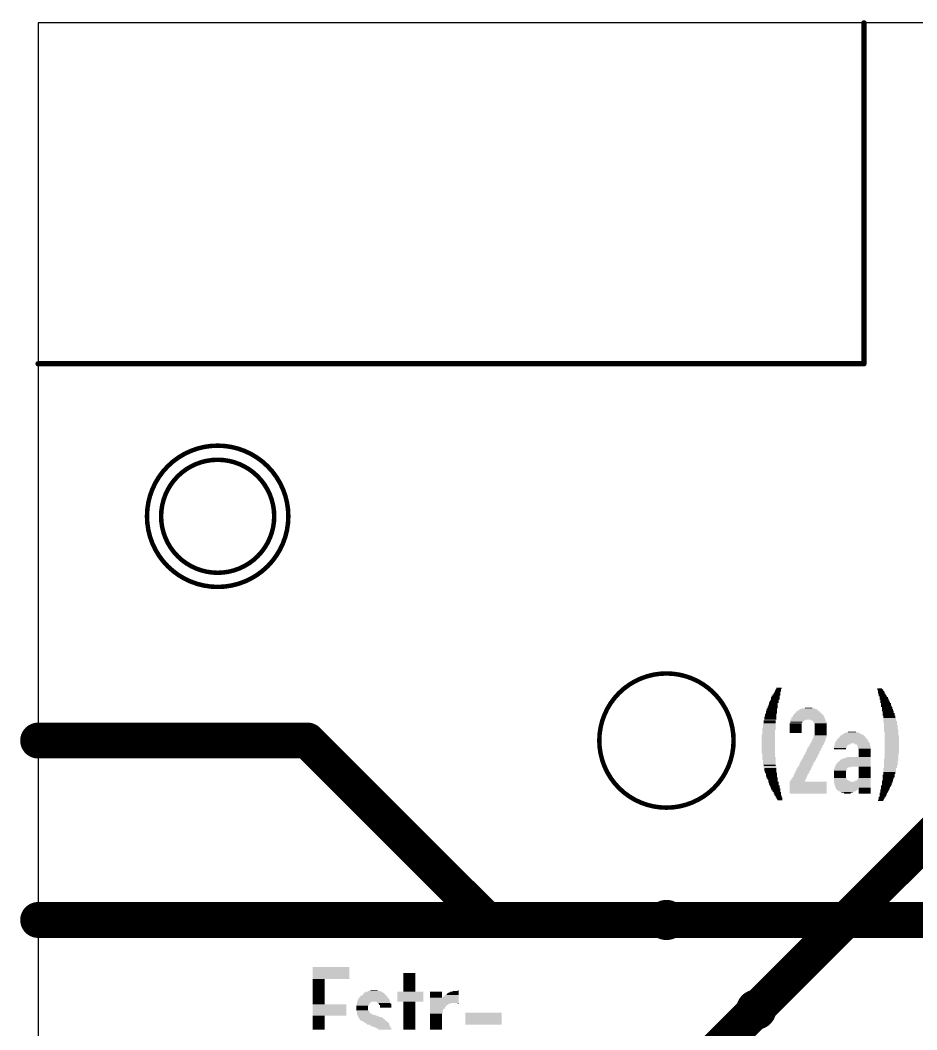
# Model space of a CAD drawing. Extents: x -1 to 100, y 0 to 61.
# Drawn here: x -0.51 to 24.86, y 32.45 to 61.04 of the extents above; entities that cross this region are included whole.
import ezdxf

# ---------------------------------------------------------------- set-up
doc = ezdxf.new("R2010")
doc.units = 0
for name, color, linetype in [('115', 151, 'CONTINUOUS'), ('117', 190, 'CONTINUOUS'), ('170', 151, 'CONTINUOUS'), ('20', 31, 'CONTINUOUS')]:
    doc.layers.add(name, color=color, linetype=linetype)

# ---------------------------------------------------------------- blocks, each defined once
blk = doc.blocks.new('RECT')
blk.add_solid([(-0.5, -0.5), (0.5, -0.5), (-0.5, 0.5), (0.5, 0.5)])

msp = doc.modelspace()

# ---------------------------------------------------------------- linework, layer by layer
at = {"layer": '115', "const_width": 1.016}
for points in [[(33.02, 45.72), (22.86, 35.56)], [(7.62, 40.64), (0, 40.64)], [(12.7, 35.56), (7.62, 40.64)], [(12.7, 35.56), (0, 35.56)], [(22.86, 35.56), (12.7, 35.56)], [(22.86, 35.56), (17.78, 30.48)], [(22.86, 35.56), (71.12, 35.56)]]:
    msp.add_lwpolyline(points, dxfattribs=at)
at = {"layer": '115', "const_width": 0.508}
for points in [[(0, 40.894, 1), (0, 40.386)], [(7.8, 40.82, 1), (7.44, 40.46)], [(7.62, 40.386, 1), (7.62, 40.894)], [(0, 35.814, 1), (0, 35.306)], [(12.7, 35.814, 1), (12.7, 35.306)], [(12.7, 35.306, 1), (12.7, 35.814)], [(22.86, 35.814, 1), (22.86, 35.306)], [(23.04, 35.38, 1), (22.68, 35.74)], [(22.86, 35.306, 1), (22.86, 35.814)], [(12.52, 35.38, 1), (12.88, 35.74)], [(22.68, 35.74, 1), (23.04, 35.38)]]:
    msp.add_lwpolyline(points, format="xyb", dxfattribs=at)
at = {"layer": '117', "const_width": 0.152}
for points in [[(23.368, 60.96), (23.368, 51.308)], [(23.368, 51.308), (0, 51.308)]]:
    msp.add_lwpolyline(points, dxfattribs=at)
at = {"layer": '117'}
for points, const_width in [([(23.406, 60.96, 1), (23.33, 60.96)], 0.0762), ([(0, 51.346, 1), (0, 51.27)], 0.0762), ([(23.33, 51.308, 1), (23.406, 51.308)], 0.0762), ([(23.368, 51.27, 1), (23.368, 51.346)], 0.0762), ([(5.08, 44.99, 1), (5.08, 48.99, 1), (5.08, 44.99)], 0.127), ([(5.08, 45.39, 1), (5.08, 48.59, 1), (5.08, 45.39)], 0.127), ([(17.78, 38.74, 1), (17.78, 42.54, 1), (17.78, 38.74)], 0.127), ([(17.78, 35.055, 1), (17.78, 36.065, 1), (17.78, 35.055)], 0.127), ([(20.32, 32.515, 1), (20.32, 33.525, 1), (20.32, 32.515)], 0.127)]:
    msp.add_lwpolyline(points, format="xyb", dxfattribs=dict(at, const_width=const_width))
at = {"layer": '20'}
for p, q in [((99.06, 60.96), (0, 60.96)), ((0, 60.96), (0, 0))]:
    msp.add_line(p, q, dxfattribs=at)
msp.add_circle((5.08, 46.99), 1.6, dxfattribs=at)

# ---------------------------------------------------------------- block references
at = {"layer": '170'}
for p, xscale, yscale in [((20.935, 42.05), 0.17, 0.02), ((20.935, 42.03), 0.17, 0.02), ((20.945, 42.09), 0.15, 0.02), ((20.945, 42.07), 0.15, 0.02), ((20.965, 42.13), 0.15, 0.02), ((20.965, 42.11), 0.15, 0.02), ((23.815, 42.11), 0.13, 0.02), ((23.825, 42.09), 0.15, 0.02), ((23.835, 42.07), 0.17, 0.02), ((23.845, 42.05), 0.15, 0.02), ((23.855, 42.03), 0.17, 0.02), ((20.83, 41.75), 0.26, 0.02), ((20.83, 41.73), 0.26, 0.02), ((20.84, 41.79), 0.24, 0.02), ((20.84, 41.77), 0.24, 0.02), ((20.86, 41.86), 0.24, 0.02), ((20.86, 41.84), 0.24, 0.02), ((20.86, 41.815), 0.24, 0.03), ((20.87, 41.9), 0.22, 0.02), ((20.87, 41.88), 0.22, 0.02), ((20.895, 41.94), 0.21, 0.02), ((20.895, 41.92), 0.21, 0.02), ((20.905, 41.98), 0.19, 0.02), ((20.905, 41.96), 0.19, 0.02), ((20.915, 42.005), 0.17, 0.03), ((23.865, 42.005), 0.19, 0.03), ((23.865, 41.98), 0.19, 0.02), ((23.885, 41.96), 0.19, 0.02), ((23.885, 41.94), 0.19, 0.02), ((23.895, 41.92), 0.21, 0.02), ((23.895, 41.9), 0.21, 0.02), ((23.915, 41.88), 0.21, 0.02), ((23.93, 41.86), 0.24, 0.02), ((23.93, 41.84), 0.24, 0.02), ((23.94, 41.815), 0.26, 0.03), ((23.95, 41.79), 0.24, 0.02), ((23.96, 41.77), 0.26, 0.02), ((23.96, 41.75), 0.26, 0.02), ((23.97, 41.73), 0.28, 0.02), ((20.755, 41.48), 0.31, 0.02), ((20.755, 41.455), 0.31, 0.03), ((20.765, 41.54), 0.29, 0.02), ((20.765, 41.52), 0.29, 0.02), ((20.765, 41.5), 0.29, 0.02), ((20.785, 41.6), 0.29, 0.02), ((20.785, 41.58), 0.29, 0.02), ((20.785, 41.56), 0.29, 0.02), ((20.795, 41.645), 0.27, 0.03), ((20.795, 41.62), 0.27, 0.02), ((20.82, 41.71), 0.28, 0.02), ((20.805, 41.69), 0.25, 0.02), ((20.805, 41.67), 0.25, 0.02), ((21.79, 41.455), 0.66, 0.03), ((21.79, 41.48), 0.62, 0.02), ((21.795, 41.5), 0.53, 0.02), ((21.79, 41.52), 0.48, 0.02), ((21.79, 41.54), 0.36, 0.02), ((21.805, 41.56), 0.21, 0.02), ((23.97, 41.71), 0.28, 0.02), ((23.99, 41.69), 0.28, 0.02), ((23.99, 41.67), 0.28, 0.02), ((23.99, 41.645), 0.28, 0.03), ((24, 41.62), 0.3, 0.02), ((24, 41.6), 0.3, 0.02), ((24.025, 41.58), 0.29, 0.02), ((24.025, 41.56), 0.29, 0.02), ((24.025, 41.54), 0.29, 0.02), ((24.035, 41.52), 0.31, 0.02), ((24.035, 41.5), 0.31, 0.02), ((24.045, 41.48), 0.33, 0.02), ((24.055, 41.455), 0.31, 0.03), ((20.71, 41.22), 0.36, 0.02), ((20.7, 41.2), 0.34, 0.02), ((20.7, 41.18), 0.34, 0.02), ((20.7, 41.16), 0.34, 0.02), ((20.72, 41.31), 0.34, 0.02), ((20.72, 41.29), 0.34, 0.02), ((20.72, 41.265), 0.34, 0.03), ((20.72, 41.24), 0.34, 0.02), ((20.73, 41.39), 0.32, 0.02), ((20.73, 41.37), 0.32, 0.02), ((20.73, 41.35), 0.32, 0.02), ((20.73, 41.33), 0.32, 0.02), ((20.755, 41.43), 0.31, 0.02), ((20.755, 41.41), 0.31, 0.02), ((21.505, 41.22), 0.43, 0.02), ((21.48, 41.2), 0.38, 0.02), ((21.47, 41.18), 0.36, 0.02), ((21.46, 41.16), 0.34, 0.02), ((21.78, 41.29), 0.94, 0.02), ((21.79, 41.265), 0.96, 0.03), ((21.79, 41.24), 0.96, 0.02), ((21.795, 41.31), 0.91, 0.02), ((21.795, 41.35), 0.87, 0.02), ((21.795, 41.33), 0.87, 0.02), ((21.79, 41.37), 0.82, 0.02), ((21.79, 41.39), 0.78, 0.02), ((21.79, 41.41), 0.74, 0.02), ((21.79, 41.43), 0.7, 0.02), ((22.08, 41.22), 0.42, 0.02), ((22.1, 41.2), 0.38, 0.02), ((22.11, 41.18), 0.36, 0.02), ((22.13, 41.16), 0.36, 0.02), ((24.055, 41.43), 0.31, 0.02), ((24.07, 41.41), 0.34, 0.02), ((24.07, 41.39), 0.34, 0.02), ((24.07, 41.37), 0.34, 0.02), ((24.07, 41.35), 0.34, 0.02), ((24.09, 41.33), 0.34, 0.02), ((24.09, 41.31), 0.34, 0.02), ((24.09, 41.29), 0.34, 0.02), ((24.1, 41.265), 0.36, 0.03), ((24.1, 41.24), 0.36, 0.02), ((24.1, 41.22), 0.36, 0.02), ((24.1, 41.2), 0.36, 0.02), ((24.11, 41.18), 0.38, 0.02), ((24.11, 41.16), 0.38, 0.02), ((20.68, 40.99), 0.38, 0.02), ((20.68, 40.97), 0.38, 0.02), ((20.68, 40.95), 0.38, 0.02), ((20.67, 40.93), 0.36, 0.02), ((20.67, 40.905), 0.36, 0.03), ((20.67, 40.88), 0.36, 0.02), ((20.69, 41.12), 0.36, 0.02), ((20.69, 41.095), 0.36, 0.03), ((20.69, 41.07), 0.36, 0.02), ((20.69, 41.05), 0.36, 0.02), ((20.69, 41.03), 0.36, 0.02), ((20.69, 41.01), 0.36, 0.02), ((20.7, 41.14), 0.34, 0.02), ((21.45, 41.14), 0.36, 0.02), ((21.44, 41.12), 0.34, 0.02), ((21.44, 41.095), 0.34, 0.03), ((21.44, 41.07), 0.34, 0.02), ((21.44, 41.05), 0.34, 0.02), ((21.44, 41.03), 0.34, 0.02), ((21.44, 41.01), 0.34, 0.02), ((21.44, 40.99), 0.34, 0.02), ((21.44, 40.97), 0.34, 0.02), ((21.44, 40.95), 0.34, 0.02), ((21.44, 40.93), 0.34, 0.02), ((21.44, 40.905), 0.34, 0.03), ((21.44, 40.88), 0.34, 0.02), ((22.13, 41.14), 0.36, 0.02), ((22.14, 41.12), 0.34, 0.02), ((22.14, 41.095), 0.34, 0.03), ((22.14, 41.07), 0.34, 0.02), ((22.14, 41.05), 0.34, 0.02), ((22.14, 41.03), 0.34, 0.02), ((22.14, 41.01), 0.34, 0.02), ((22.14, 40.99), 0.34, 0.02), ((22.14, 40.97), 0.34, 0.02), ((22.14, 40.95), 0.34, 0.02), ((22.14, 40.93), 0.34, 0.02), ((22.14, 40.905), 0.34, 0.03), ((22.14, 40.88), 0.34, 0.02), ((23.03, 40.88), 0.22, 0.02), ((24.12, 41.14), 0.36, 0.02), ((24.12, 41.12), 0.36, 0.02), ((24.12, 41.095), 0.36, 0.03), ((24.13, 41.07), 0.38, 0.02), ((24.13, 41.05), 0.38, 0.02), ((24.13, 41.03), 0.38, 0.02), ((24.13, 41.01), 0.38, 0.02), ((24.13, 40.99), 0.38, 0.02), ((24.13, 40.97), 0.38, 0.02), ((24.14, 40.95), 0.4, 0.02), ((24.14, 40.93), 0.4, 0.02), ((24.14, 40.905), 0.4, 0.03), ((24.15, 40.88), 0.38, 0.02), ((20.66, 40.8), 0.38, 0.02), ((20.66, 40.78), 0.38, 0.02), ((20.66, 40.76), 0.38, 0.02), ((20.66, 40.735), 0.38, 0.03), ((20.66, 40.71), 0.38, 0.02), ((20.66, 40.69), 0.38, 0.02), ((20.66, 40.67), 0.38, 0.02), ((20.66, 40.65), 0.38, 0.02), ((20.66, 40.63), 0.38, 0.02), ((20.66, 40.61), 0.38, 0.02), ((20.66, 40.59), 0.38, 0.02), ((20.67, 40.86), 0.36, 0.02), ((20.67, 40.84), 0.36, 0.02), ((20.67, 40.82), 0.36, 0.02), ((21.44, 40.86), 0.34, 0.02), ((22.06, 40.59), 0.38, 0.02), ((22.08, 40.63), 0.38, 0.02), ((22.08, 40.61), 0.38, 0.02), ((22.1, 40.67), 0.38, 0.02), ((22.1, 40.65), 0.38, 0.02), ((22.11, 40.71), 0.36, 0.02), ((22.11, 40.69), 0.36, 0.02), ((22.13, 40.78), 0.36, 0.02), ((22.13, 40.76), 0.36, 0.02), ((22.13, 40.735), 0.36, 0.03), ((22.14, 40.86), 0.34, 0.02), ((22.14, 40.84), 0.34, 0.02), ((22.14, 40.82), 0.34, 0.02), ((22.14, 40.8), 0.34, 0.02), ((23.025, 40.61), 0.93, 0.02), ((23.04, 40.59), 0.96, 0.02), ((23.035, 40.63), 0.91, 0.02), ((23.04, 40.67), 0.86, 0.02), ((23.04, 40.65), 0.86, 0.02), ((23.04, 40.69), 0.82, 0.02), ((23.04, 40.71), 0.78, 0.02), ((23.04, 40.735), 0.74, 0.03), ((23.04, 40.76), 0.7, 0.02), ((23.04, 40.78), 0.66, 0.02), ((23.04, 40.8), 0.62, 0.02), ((23.04, 40.82), 0.52, 0.02), ((23.03, 40.84), 0.46, 0.02), ((23.04, 40.86), 0.36, 0.02), ((24.15, 40.86), 0.38, 0.02), ((24.15, 40.84), 0.38, 0.02), ((24.15, 40.82), 0.38, 0.02), ((24.15, 40.8), 0.38, 0.02), ((24.16, 40.78), 0.4, 0.02), ((24.16, 40.76), 0.4, 0.02), ((24.16, 40.735), 0.4, 0.03), ((24.16, 40.71), 0.4, 0.02), ((24.16, 40.69), 0.4, 0.02), ((24.16, 40.67), 0.4, 0.02), ((24.16, 40.65), 0.4, 0.02), ((24.16, 40.63), 0.4, 0.02), ((24.16, 40.61), 0.4, 0.02), ((24.16, 40.59), 0.4, 0.02), ((20.66, 40.57), 0.38, 0.02), ((20.66, 40.545), 0.38, 0.03), ((20.66, 40.52), 0.38, 0.02), ((20.66, 40.5), 0.38, 0.02), ((20.66, 40.48), 0.38, 0.02), ((20.66, 40.46), 0.38, 0.02), ((20.66, 40.44), 0.38, 0.02), ((20.66, 40.42), 0.38, 0.02), ((20.66, 40.4), 0.38, 0.02), ((20.66, 40.375), 0.38, 0.03), ((20.66, 40.35), 0.38, 0.02), ((20.66, 40.33), 0.38, 0.02), ((20.66, 40.31), 0.38, 0.02), ((21.92, 40.31), 0.4, 0.02), ((21.94, 40.35), 0.4, 0.02), ((21.93, 40.33), 0.38, 0.02), ((21.96, 40.4), 0.4, 0.02), ((21.95, 40.375), 0.38, 0.03), ((21.98, 40.44), 0.4, 0.02), ((21.97, 40.42), 0.38, 0.02), ((22, 40.48), 0.4, 0.02), ((21.99, 40.46), 0.38, 0.02), ((22.01, 40.5), 0.38, 0.02), ((22.035, 40.545), 0.39, 0.03), ((22.035, 40.52), 0.39, 0.02), ((22.06, 40.57), 0.38, 0.02), ((22.71, 40.48), 0.38, 0.02), ((22.7, 40.46), 0.36, 0.02), ((22.7, 40.44), 0.36, 0.02), ((22.69, 40.42), 0.34, 0.02), ((22.69, 40.4), 0.34, 0.02), ((22.765, 40.545), 0.45, 0.03), ((22.74, 40.52), 0.4, 0.02), ((22.72, 40.5), 0.36, 0.02), ((23.04, 40.57), 0.96, 0.02), ((23.325, 40.545), 0.43, 0.03), ((23.35, 40.52), 0.38, 0.02), ((23.36, 40.5), 0.36, 0.02), ((23.37, 40.48), 0.38, 0.02), ((23.38, 40.46), 0.36, 0.02), ((23.38, 40.44), 0.36, 0.02), ((23.38, 40.42), 0.36, 0.02), ((23.39, 40.4), 0.34, 0.02), ((23.39, 40.375), 0.34, 0.03), ((23.39, 40.35), 0.34, 0.02), ((23.39, 40.33), 0.34, 0.02), ((23.39, 40.31), 0.34, 0.02), ((24.16, 40.57), 0.4, 0.02), ((24.16, 40.545), 0.4, 0.03), ((24.16, 40.52), 0.4, 0.02), ((24.16, 40.5), 0.4, 0.02), ((24.16, 40.48), 0.4, 0.02), ((24.16, 40.46), 0.4, 0.02), ((24.16, 40.44), 0.4, 0.02), ((24.16, 40.42), 0.4, 0.02), ((24.16, 40.4), 0.4, 0.02), ((24.16, 40.375), 0.4, 0.03), ((24.16, 40.35), 0.4, 0.02), ((24.16, 40.33), 0.4, 0.02), ((24.16, 40.31), 0.4, 0.02), ((20.66, 40.29), 0.38, 0.02), ((20.67, 40.27), 0.36, 0.02), ((20.67, 40.25), 0.36, 0.02), ((20.67, 40.23), 0.36, 0.02), ((20.67, 40.21), 0.36, 0.02), ((20.67, 40.185), 0.36, 0.03), ((20.68, 40.16), 0.38, 0.02), ((20.68, 40.14), 0.38, 0.02), ((20.68, 40.12), 0.38, 0.02), ((20.68, 40.1), 0.38, 0.02), ((20.69, 40.08), 0.36, 0.02), ((20.69, 40.06), 0.36, 0.02), ((20.69, 40.04), 0.36, 0.02), ((20.69, 40.015), 0.36, 0.03), ((21.77, 40.04), 0.4, 0.02), ((21.76, 40.015), 0.38, 0.03), ((21.79, 40.06), 0.4, 0.02), ((21.81, 40.1), 0.4, 0.02), ((21.8, 40.08), 0.38, 0.02), ((21.83, 40.14), 0.4, 0.02), ((21.82, 40.12), 0.38, 0.02), ((21.855, 40.185), 0.41, 0.03), ((21.84, 40.16), 0.38, 0.02), ((21.875, 40.23), 0.41, 0.02), ((21.865, 40.21), 0.39, 0.02), ((21.9, 40.27), 0.4, 0.02), ((21.89, 40.25), 0.38, 0.02), ((21.91, 40.29), 0.38, 0.02), ((23.095, 40.015), 0.93, 0.03), ((23.105, 40.04), 0.91, 0.02), ((23.115, 40.06), 0.89, 0.02), ((23.125, 40.08), 0.87, 0.02), ((23.135, 40.1), 0.85, 0.02), ((23.155, 40.12), 0.81, 0.02), ((23.18, 40.14), 0.76, 0.02), ((23.22, 40.16), 0.68, 0.02), ((23.39, 40.29), 0.34, 0.02), ((23.39, 40.27), 0.34, 0.02), ((23.39, 40.25), 0.34, 0.02), ((23.39, 40.23), 0.34, 0.02), ((23.39, 40.21), 0.34, 0.02), ((23.39, 40.185), 0.34, 0.03), ((24.14, 40.12), 0.4, 0.02), ((24.14, 40.1), 0.4, 0.02), ((24.14, 40.08), 0.4, 0.02), ((24.13, 40.06), 0.38, 0.02), ((24.13, 40.04), 0.38, 0.02), ((24.13, 40.015), 0.38, 0.03), ((24.16, 40.29), 0.4, 0.02), ((24.16, 40.27), 0.4, 0.02), ((24.15, 40.25), 0.38, 0.02), ((24.15, 40.23), 0.38, 0.02), ((24.15, 40.21), 0.38, 0.02), ((24.15, 40.185), 0.38, 0.03), ((24.15, 40.16), 0.38, 0.02), ((24.15, 40.14), 0.38, 0.02), ((20.69, 39.99), 0.36, 0.02), ((20.69, 39.97), 0.36, 0.02), ((20.7, 39.95), 0.34, 0.02), ((20.7, 39.93), 0.34, 0.02), ((20.71, 39.91), 0.36, 0.02), ((20.71, 39.89), 0.36, 0.02), ((20.71, 39.87), 0.36, 0.02), ((20.72, 39.85), 0.34, 0.02), ((20.72, 39.825), 0.34, 0.03), ((20.72, 39.8), 0.34, 0.02), ((20.72, 39.78), 0.34, 0.02), ((20.73, 39.76), 0.32, 0.02), ((20.73, 39.74), 0.32, 0.02), ((21.62, 39.74), 0.4, 0.02), ((21.64, 39.78), 0.4, 0.02), ((21.63, 39.76), 0.38, 0.02), ((21.665, 39.825), 0.41, 0.03), ((21.65, 39.8), 0.38, 0.02), ((21.685, 39.87), 0.41, 0.02), ((21.675, 39.85), 0.39, 0.02), ((21.71, 39.91), 0.4, 0.02), ((21.7, 39.89), 0.38, 0.02), ((21.73, 39.95), 0.4, 0.02), ((21.72, 39.93), 0.38, 0.02), ((21.75, 39.99), 0.4, 0.02), ((21.74, 39.97), 0.38, 0.02), ((22.7, 39.825), 0.36, 0.03), ((22.7, 39.8), 0.36, 0.02), ((22.69, 39.78), 0.34, 0.02), ((22.69, 39.76), 0.34, 0.02), ((22.69, 39.74), 0.34, 0.02), ((22.765, 39.89), 0.45, 0.02), ((22.73, 39.87), 0.38, 0.02), ((22.72, 39.85), 0.36, 0.02), ((23.07, 39.97), 0.98, 0.02), ((23.07, 39.95), 0.98, 0.02), ((23.085, 39.99), 0.95, 0.02), ((23.39, 39.89), 0.34, 0.02), ((23.39, 39.87), 0.34, 0.02), ((23.39, 39.85), 0.34, 0.02), ((23.39, 39.825), 0.34, 0.03), ((23.39, 39.8), 0.34, 0.02), ((23.39, 39.78), 0.34, 0.02), ((23.39, 39.76), 0.34, 0.02), ((23.39, 39.74), 0.34, 0.02), ((24.1, 39.85), 0.36, 0.02), ((24.1, 39.825), 0.36, 0.03), ((24.1, 39.8), 0.36, 0.02), ((24.1, 39.78), 0.36, 0.02), ((24.1, 39.76), 0.36, 0.02), ((24.09, 39.74), 0.34, 0.02), ((24.13, 39.99), 0.38, 0.02), ((24.13, 39.97), 0.38, 0.02), ((24.13, 39.95), 0.38, 0.02), ((24.12, 39.93), 0.36, 0.02), ((24.12, 39.91), 0.36, 0.02), ((24.12, 39.89), 0.36, 0.02), ((24.12, 39.87), 0.36, 0.02), ((20.74, 39.72), 0.34, 0.02), ((20.755, 39.7), 0.31, 0.02), ((20.755, 39.68), 0.31, 0.02), ((20.755, 39.66), 0.31, 0.02), ((20.755, 39.635), 0.31, 0.03), ((20.765, 39.61), 0.29, 0.02), ((20.775, 39.59), 0.31, 0.02), ((20.775, 39.57), 0.31, 0.02), ((20.785, 39.55), 0.29, 0.02), ((20.785, 39.53), 0.29, 0.02), ((20.795, 39.51), 0.27, 0.02), ((20.795, 39.49), 0.27, 0.02), ((20.81, 39.465), 0.3, 0.03), ((20.82, 39.44), 0.28, 0.02), ((21.79, 39.465), 1.04, 0.03), ((21.79, 39.44), 1.04, 0.02), ((21.495, 39.51), 0.41, 0.02), ((21.495, 39.49), 0.41, 0.02), ((21.515, 39.55), 0.41, 0.02), ((21.515, 39.53), 0.41, 0.02), ((21.54, 39.59), 0.4, 0.02), ((21.54, 39.57), 0.4, 0.02), ((21.56, 39.61), 0.4, 0.02), ((21.58, 39.66), 0.4, 0.02), ((21.57, 39.635), 0.38, 0.03), ((21.6, 39.7), 0.4, 0.02), ((21.59, 39.68), 0.38, 0.02), ((21.61, 39.72), 0.38, 0.02), ((22.69, 39.72), 0.34, 0.02), ((22.69, 39.7), 0.34, 0.02), ((22.69, 39.68), 0.34, 0.02), ((22.69, 39.66), 0.34, 0.02), ((22.69, 39.635), 0.34, 0.03), ((22.69, 39.61), 0.34, 0.02), ((22.69, 39.59), 0.34, 0.02), ((22.7, 39.57), 0.36, 0.02), ((22.7, 39.55), 0.36, 0.02), ((22.71, 39.53), 0.38, 0.02), ((22.72, 39.51), 0.4, 0.02), ((22.745, 39.49), 0.45, 0.02), ((23.04, 39.465), 1.04, 0.03), ((23.04, 39.44), 1.04, 0.02), ((23.335, 39.49), 0.45, 0.02), ((23.36, 39.51), 0.4, 0.02), ((23.37, 39.53), 0.38, 0.02), ((23.38, 39.57), 0.36, 0.02), ((23.38, 39.55), 0.36, 0.02), ((23.39, 39.72), 0.34, 0.02), ((23.39, 39.7), 0.34, 0.02), ((23.39, 39.68), 0.34, 0.02), ((23.39, 39.66), 0.34, 0.02), ((23.39, 39.635), 0.34, 0.03), ((23.39, 39.61), 0.34, 0.02), ((23.39, 39.59), 0.34, 0.02), ((24.035, 39.49), 0.31, 0.02), ((24.025, 39.465), 0.29, 0.03), ((24.025, 39.44), 0.29, 0.02), ((24.07, 39.66), 0.34, 0.02), ((24.07, 39.635), 0.34, 0.03), ((24.07, 39.61), 0.34, 0.02), ((24.055, 39.59), 0.31, 0.02), ((24.055, 39.57), 0.31, 0.02), ((24.055, 39.55), 0.31, 0.02), ((24.045, 39.53), 0.29, 0.02), ((24.045, 39.51), 0.29, 0.02), ((24.09, 39.72), 0.34, 0.02), ((24.09, 39.7), 0.34, 0.02), ((24.08, 39.68), 0.32, 0.02), ((20.82, 39.42), 0.28, 0.02), ((20.82, 39.4), 0.28, 0.02), ((20.83, 39.38), 0.26, 0.02), ((20.84, 39.36), 0.28, 0.02), ((20.85, 39.34), 0.26, 0.02), ((20.85, 39.32), 0.26, 0.02), ((20.86, 39.3), 0.24, 0.02), ((20.87, 39.275), 0.26, 0.03), ((20.88, 39.25), 0.24, 0.02), ((20.88, 39.23), 0.24, 0.02), ((20.895, 39.21), 0.21, 0.02), ((20.895, 39.19), 0.21, 0.02), ((20.915, 39.17), 0.21, 0.02), ((21.79, 39.42), 1.04, 0.02), ((21.79, 39.4), 1.04, 0.02), ((21.79, 39.38), 1.04, 0.02), ((21.79, 39.36), 1.04, 0.02), ((21.79, 39.34), 1.04, 0.02), ((21.79, 39.32), 1.04, 0.02), ((21.79, 39.3), 1.04, 0.02), ((21.79, 39.275), 1.04, 0.03), ((21.79, 39.25), 1.04, 0.02), ((21.79, 39.23), 1.04, 0.02), ((21.79, 39.21), 1.04, 0.02), ((21.79, 39.19), 1.04, 0.02), ((21.79, 39.17), 1.04, 0.02), ((23.05, 39.42), 1.02, 0.02), ((23.05, 39.4), 1.02, 0.02), ((23.05, 39.38), 1.02, 0.02), ((23.05, 39.36), 1.02, 0.02), ((22.89, 39.3), 0.62, 0.02), ((22.89, 39.275), 0.62, 0.03), ((22.895, 39.25), 0.57, 0.02), ((22.895, 39.23), 0.53, 0.02), ((22.895, 39.21), 0.49, 0.02), ((22.89, 39.19), 0.4, 0.02), ((22.89, 39.17), 0.32, 0.02), ((23.39, 39.3), 0.34, 0.02), ((23.39, 39.275), 0.34, 0.03), ((23.39, 39.25), 0.34, 0.02), ((23.39, 39.23), 0.34, 0.02), ((23.39, 39.21), 0.34, 0.02), ((23.39, 39.19), 0.34, 0.02), ((23.39, 39.17), 0.34, 0.02), ((23.96, 39.25), 0.26, 0.02), ((23.95, 39.23), 0.24, 0.02), ((23.95, 39.21), 0.24, 0.02), ((23.94, 39.19), 0.22, 0.02), ((23.94, 39.17), 0.22, 0.02), ((23.99, 39.36), 0.28, 0.02), ((23.99, 39.34), 0.28, 0.02), ((23.98, 39.32), 0.26, 0.02), ((23.98, 39.3), 0.26, 0.02), ((23.97, 39.275), 0.24, 0.03), ((24.015, 39.42), 0.27, 0.02), ((24.015, 39.4), 0.27, 0.02), ((24.015, 39.38), 0.27, 0.02), ((20.915, 39.15), 0.21, 0.02), ((20.925, 39.13), 0.19, 0.02), ((20.925, 39.105), 0.19, 0.03), ((20.945, 39.08), 0.19, 0.02), ((20.955, 39.06), 0.17, 0.02), ((20.955, 39.04), 0.17, 0.02), ((20.975, 39.02), 0.17, 0.02), ((20.975, 39), 0.17, 0.02), ((20.985, 38.98), 0.15, 0.02), ((20.995, 38.96), 0.13, 0.02), ((21.79, 39.15), 1.04, 0.02), ((22.895, 39.15), 0.19, 0.02), ((23.39, 39.15), 0.34, 0.02), ((23.845, 38.96), 0.15, 0.02), ((23.845, 38.94), 0.15, 0.02), ((23.885, 39.04), 0.19, 0.02), ((23.875, 39.02), 0.17, 0.02), ((23.875, 39), 0.17, 0.02), ((23.865, 38.98), 0.15, 0.02), ((23.915, 39.15), 0.21, 0.02), ((23.915, 39.13), 0.21, 0.02), ((23.905, 39.105), 0.19, 0.03), ((23.905, 39.08), 0.19, 0.02), ((23.895, 39.06), 0.17, 0.02), ((8.29, 34.22), 1.04, 0.02), ((8.29, 34.195), 1.04, 0.03), ((8.29, 34.17), 1.04, 0.02), ((8.29, 34.15), 1.04, 0.02), ((8.29, 34.13), 1.04, 0.02), ((8.29, 34.11), 1.04, 0.02), ((8.29, 34.09), 1.04, 0.02), ((8.29, 34.07), 1.04, 0.02), ((8.29, 34.05), 1.04, 0.02), ((8.29, 34.025), 1.04, 0.03), ((10.5, 34.05), 0.34, 0.02), ((10.5, 34.025), 0.34, 0.03), ((8.29, 34), 1.04, 0.02), ((8.29, 33.98), 1.04, 0.02), ((8.29, 33.96), 1.04, 0.02), ((8.29, 33.94), 1.04, 0.02), ((8.29, 33.92), 1.04, 0.02), ((8.29, 33.9), 1.04, 0.02), ((7.94, 33.88), 0.34, 0.02), ((7.94, 33.86), 0.34, 0.02), ((7.94, 33.835), 0.34, 0.03), ((7.94, 33.81), 0.34, 0.02), ((7.94, 33.79), 0.34, 0.02), ((7.94, 33.77), 0.34, 0.02), ((7.94, 33.75), 0.34, 0.02), ((7.94, 33.73), 0.34, 0.02), ((10.5, 34), 0.34, 0.02), ((10.5, 33.98), 0.34, 0.02), ((10.5, 33.96), 0.34, 0.02), ((10.5, 33.94), 0.34, 0.02), ((10.5, 33.92), 0.34, 0.02), ((10.5, 33.9), 0.34, 0.02), ((10.5, 33.88), 0.34, 0.02), ((10.5, 33.86), 0.34, 0.02), ((10.5, 33.835), 0.34, 0.03), ((10.5, 33.81), 0.34, 0.02), ((10.5, 33.79), 0.34, 0.02), ((10.5, 33.77), 0.34, 0.02), ((10.5, 33.75), 0.34, 0.02), ((10.5, 33.73), 0.34, 0.02), ((7.94, 33.71), 0.34, 0.02), ((7.94, 33.69), 0.34, 0.02), ((7.94, 33.67), 0.34, 0.02), ((7.94, 33.645), 0.34, 0.03), ((7.94, 33.62), 0.34, 0.02), ((7.94, 33.6), 0.34, 0.02), ((7.94, 33.58), 0.34, 0.02), ((7.94, 33.56), 0.34, 0.02), ((7.94, 33.54), 0.34, 0.02), ((7.94, 33.52), 0.34, 0.02), ((7.94, 33.5), 0.34, 0.02), ((7.94, 33.475), 0.34, 0.03), ((7.94, 33.45), 0.34, 0.02), ((9.505, 33.45), 0.63, 0.02), ((9.505, 33.475), 0.59, 0.03), ((9.495, 33.5), 0.53, 0.02), ((9.505, 33.52), 0.47, 0.02), ((9.51, 33.54), 0.36, 0.02), ((9.505, 33.56), 0.21, 0.02), ((10.53, 33.52), 0.74, 0.02), ((10.53, 33.5), 0.74, 0.02), ((10.53, 33.475), 0.74, 0.03), ((10.53, 33.45), 0.74, 0.02), ((10.5, 33.71), 0.34, 0.02), ((10.5, 33.69), 0.34, 0.02), ((10.5, 33.67), 0.34, 0.02), ((10.5, 33.645), 0.34, 0.03), ((10.5, 33.62), 0.34, 0.02), ((10.5, 33.6), 0.34, 0.02), ((10.5, 33.58), 0.34, 0.02), ((10.5, 33.56), 0.34, 0.02), ((10.5, 33.54), 0.34, 0.02), ((11.26, 33.52), 0.34, 0.02), ((11.26, 33.5), 0.34, 0.02), ((11.26, 33.475), 0.34, 0.03), ((11.26, 33.45), 0.34, 0.02), ((11.73, 33.45), 0.34, 0.02), ((11.74, 33.475), 0.32, 0.03), ((11.76, 33.5), 0.28, 0.02), ((11.78, 33.52), 0.24, 0.02), ((11.815, 33.54), 0.17, 0.02), ((11.885, 33.56), 0.03, 0.02), ((7.94, 33.43), 0.34, 0.02), ((7.94, 33.41), 0.34, 0.02), ((7.94, 33.39), 0.34, 0.02), ((7.94, 33.37), 0.34, 0.02), ((7.94, 33.35), 0.34, 0.02), ((7.94, 33.33), 0.34, 0.02), ((7.94, 33.31), 0.34, 0.02), ((7.94, 33.285), 0.34, 0.03), ((7.94, 33.26), 0.34, 0.02), ((7.94, 33.24), 0.34, 0.02), ((7.94, 33.22), 0.34, 0.02), ((7.94, 33.2), 0.34, 0.02), ((7.94, 33.18), 0.34, 0.02), ((8.245, 33.16), 0.95, 0.02), ((9.18, 33.16), 0.36, 0.02), ((9.23, 33.24), 0.42, 0.02), ((9.21, 33.22), 0.38, 0.02), ((9.2, 33.2), 0.36, 0.02), ((9.2, 33.18), 0.36, 0.02), ((9.495, 33.285), 0.91, 0.03), ((9.495, 33.26), 0.91, 0.02), ((9.495, 33.33), 0.87, 0.02), ((9.495, 33.31), 0.87, 0.02), ((9.495, 33.35), 0.83, 0.02), ((9.49, 33.37), 0.78, 0.02), ((9.49, 33.41), 0.74, 0.02), ((9.5, 33.39), 0.76, 0.02), ((9.505, 33.43), 0.67, 0.02), ((9.77, 33.24), 0.4, 0.02), ((9.79, 33.22), 0.36, 0.02), ((9.8, 33.2), 0.34, 0.02), ((9.82, 33.18), 0.34, 0.02), ((9.82, 33.16), 0.34, 0.02), ((10.53, 33.43), 0.74, 0.02), ((10.53, 33.41), 0.74, 0.02), ((10.53, 33.39), 0.74, 0.02), ((10.53, 33.37), 0.74, 0.02), ((10.53, 33.35), 0.74, 0.02), ((10.53, 33.33), 0.74, 0.02), ((10.53, 33.31), 0.74, 0.02), ((10.53, 33.285), 0.74, 0.03), ((10.53, 33.26), 0.74, 0.02), ((10.5, 33.24), 0.34, 0.02), ((10.5, 33.22), 0.34, 0.02), ((10.5, 33.2), 0.34, 0.02), ((10.5, 33.18), 0.34, 0.02), ((10.5, 33.16), 0.34, 0.02), ((11.26, 33.43), 0.34, 0.02), ((11.26, 33.41), 0.34, 0.02), ((11.26, 33.39), 0.34, 0.02), ((11.26, 33.37), 0.34, 0.02), ((11.495, 33.35), 0.81, 0.02), ((11.495, 33.33), 0.81, 0.02), ((11.495, 33.31), 0.81, 0.02), ((11.495, 33.285), 0.81, 0.03), ((11.495, 33.26), 0.81, 0.02), ((11.495, 33.24), 0.81, 0.02), ((11.495, 33.22), 0.81, 0.02), ((11.385, 33.2), 0.59, 0.02), ((11.355, 33.18), 0.53, 0.02), ((11.345, 33.16), 0.51, 0.02), ((11.675, 33.37), 0.45, 0.02), ((11.685, 33.39), 0.43, 0.02), ((11.695, 33.41), 0.41, 0.02), ((11.705, 33.43), 0.39, 0.02), ((11.885, 33.2), 0.03, 0.02), ((8.245, 33.14), 0.95, 0.02), ((8.245, 33.115), 0.95, 0.03), ((8.245, 33.09), 0.95, 0.02), ((8.245, 33.07), 0.95, 0.02), ((8.245, 33.05), 0.95, 0.02), ((8.245, 33.03), 0.95, 0.02), ((8.245, 33.01), 0.95, 0.02), ((8.245, 32.99), 0.95, 0.02), ((8.245, 32.97), 0.95, 0.02), ((8.245, 32.95), 0.95, 0.02), ((8.245, 32.925), 0.95, 0.03), ((8.245, 32.9), 0.95, 0.02), ((8.245, 32.88), 0.95, 0.02), ((9.18, 33.14), 0.36, 0.02), ((9.165, 33.115), 0.33, 0.03), ((9.165, 33.09), 0.33, 0.02), ((9.165, 33.07), 0.33, 0.02), ((9.165, 33.05), 0.33, 0.02), ((9.165, 33.03), 0.33, 0.02), ((9.165, 33.01), 0.33, 0.02), ((9.18, 32.99), 0.36, 0.02), ((9.18, 32.97), 0.36, 0.02), ((9.2, 32.95), 0.36, 0.02), ((9.21, 32.925), 0.38, 0.03), ((9.23, 32.9), 0.42, 0.02), ((9.25, 32.88), 0.46, 0.02), ((9.83, 33.14), 0.32, 0.02), ((9.83, 33.115), 0.32, 0.03), ((9.83, 33.09), 0.32, 0.02), ((10.5, 33.14), 0.34, 0.02), ((10.5, 33.115), 0.34, 0.03), ((10.5, 33.09), 0.34, 0.02), ((10.5, 33.07), 0.34, 0.02), ((10.5, 33.05), 0.34, 0.02), ((10.5, 33.03), 0.34, 0.02), ((10.5, 33.01), 0.34, 0.02), ((10.5, 32.99), 0.34, 0.02), ((10.5, 32.97), 0.34, 0.02), ((10.5, 32.95), 0.34, 0.02), ((10.5, 32.925), 0.34, 0.03), ((10.5, 32.9), 0.34, 0.02), ((10.5, 32.88), 0.34, 0.02), ((11.325, 33.14), 0.47, 0.02), ((11.315, 33.115), 0.45, 0.03), ((11.3, 33.09), 0.42, 0.02), ((11.3, 33.07), 0.42, 0.02), ((11.29, 33.05), 0.4, 0.02), ((11.28, 33.03), 0.38, 0.02), ((11.28, 33.01), 0.38, 0.02), ((11.27, 32.99), 0.36, 0.02), ((11.27, 32.97), 0.36, 0.02), ((11.27, 32.95), 0.36, 0.02), ((11.27, 32.925), 0.36, 0.03), ((11.26, 32.9), 0.34, 0.02), ((11.26, 32.88), 0.34, 0.02), ((12.605, 32.925), 1.03, 0.03), ((12.605, 32.9), 1.03, 0.02), ((12.605, 32.88), 1.03, 0.02), ((8.245, 32.86), 0.95, 0.02), ((7.94, 32.84), 0.34, 0.02), ((7.94, 32.82), 0.34, 0.02), ((7.94, 32.8), 0.34, 0.02), ((7.94, 32.78), 0.34, 0.02), ((7.94, 32.755), 0.34, 0.03), ((7.94, 32.73), 0.34, 0.02), ((7.94, 32.71), 0.34, 0.02), ((7.94, 32.69), 0.34, 0.02), ((7.94, 32.67), 0.34, 0.02), ((7.94, 32.65), 0.34, 0.02), ((7.94, 32.63), 0.34, 0.02), ((7.94, 32.61), 0.34, 0.02), ((7.94, 32.59), 0.34, 0.02), ((9.295, 32.86), 0.51, 0.02), ((9.325, 32.84), 0.57, 0.02), ((9.355, 32.82), 0.59, 0.02), ((9.39, 32.8), 0.66, 0.02), ((9.42, 32.78), 0.68, 0.02), ((9.45, 32.755), 0.7, 0.03), ((9.47, 32.73), 0.7, 0.02), ((9.49, 32.71), 0.7, 0.02), ((9.525, 32.69), 0.67, 0.02), ((9.545, 32.67), 0.67, 0.02), ((9.58, 32.65), 0.66, 0.02), ((9.6, 32.63), 0.66, 0.02), ((9.62, 32.61), 0.62, 0.02), ((9.665, 32.59), 0.57, 0.02), ((10.5, 32.86), 0.34, 0.02), ((10.5, 32.84), 0.34, 0.02), ((10.5, 32.82), 0.34, 0.02), ((10.5, 32.8), 0.34, 0.02), ((10.5, 32.78), 0.34, 0.02), ((10.5, 32.755), 0.34, 0.03), ((10.5, 32.73), 0.34, 0.02), ((10.5, 32.71), 0.34, 0.02), ((10.5, 32.69), 0.34, 0.02), ((10.5, 32.67), 0.34, 0.02), ((10.5, 32.65), 0.34, 0.02), ((10.5, 32.63), 0.34, 0.02), ((10.5, 32.61), 0.34, 0.02), ((10.5, 32.59), 0.34, 0.02), ((11.26, 32.86), 0.34, 0.02), ((11.26, 32.84), 0.34, 0.02), ((11.26, 32.82), 0.34, 0.02), ((11.26, 32.8), 0.34, 0.02), ((11.26, 32.78), 0.34, 0.02), ((11.26, 32.755), 0.34, 0.03), ((11.26, 32.73), 0.34, 0.02), ((11.26, 32.71), 0.34, 0.02), ((11.26, 32.69), 0.34, 0.02), ((11.26, 32.67), 0.34, 0.02), ((11.26, 32.65), 0.34, 0.02), ((11.26, 32.63), 0.34, 0.02), ((11.26, 32.61), 0.34, 0.02), ((11.26, 32.59), 0.34, 0.02), ((12.605, 32.86), 1.03, 0.02), ((12.605, 32.84), 1.03, 0.02), ((12.605, 32.82), 1.03, 0.02), ((12.605, 32.8), 1.03, 0.02), ((12.605, 32.78), 1.03, 0.02), ((12.605, 32.755), 1.03, 0.03), ((12.605, 32.73), 1.03, 0.02), ((12.605, 32.71), 1.03, 0.02), ((12.605, 32.69), 1.03, 0.02), ((12.605, 32.67), 1.03, 0.02), ((12.605, 32.65), 1.03, 0.02), ((12.605, 32.63), 1.03, 0.02), ((12.605, 32.61), 1.03, 0.02), ((7.94, 32.565), 0.34, 0.03), ((7.94, 32.54), 0.34, 0.02), ((7.94, 32.52), 0.34, 0.02), ((7.94, 32.5), 0.34, 0.02), ((7.94, 32.48), 0.34, 0.02), ((7.94, 32.46), 0.34, 0.02), ((9.685, 32.565), 0.53, 0.03), ((9.725, 32.54), 0.49, 0.02), ((9.75, 32.52), 0.44, 0.02), ((9.78, 32.5), 0.42, 0.02), ((9.8, 32.48), 0.38, 0.02), ((9.81, 32.46), 0.36, 0.02), ((10.5, 32.565), 0.34, 0.03), ((10.5, 32.54), 0.34, 0.02), ((10.5, 32.52), 0.34, 0.02), ((10.5, 32.5), 0.34, 0.02), ((10.5, 32.48), 0.34, 0.02), ((10.5, 32.46), 0.34, 0.02), ((11.26, 32.565), 0.34, 0.03), ((11.26, 32.54), 0.34, 0.02), ((11.26, 32.52), 0.34, 0.02), ((11.26, 32.5), 0.34, 0.02), ((11.26, 32.48), 0.34, 0.02), ((11.26, 32.46), 0.34, 0.02)]:
    msp.add_blockref('RECT', p, dxfattribs=dict(at, xscale=xscale, yscale=yscale))
at = {"layer": '170', "yscale": 0.02}
for p in [(23.06, 39.93), (23.06, 39.91), (23.06, 39.34), (23.06, 39.32)]:
    msp.add_blockref('RECT', p, dxfattribs=at)

doc.saveas('drawing.dxf')
